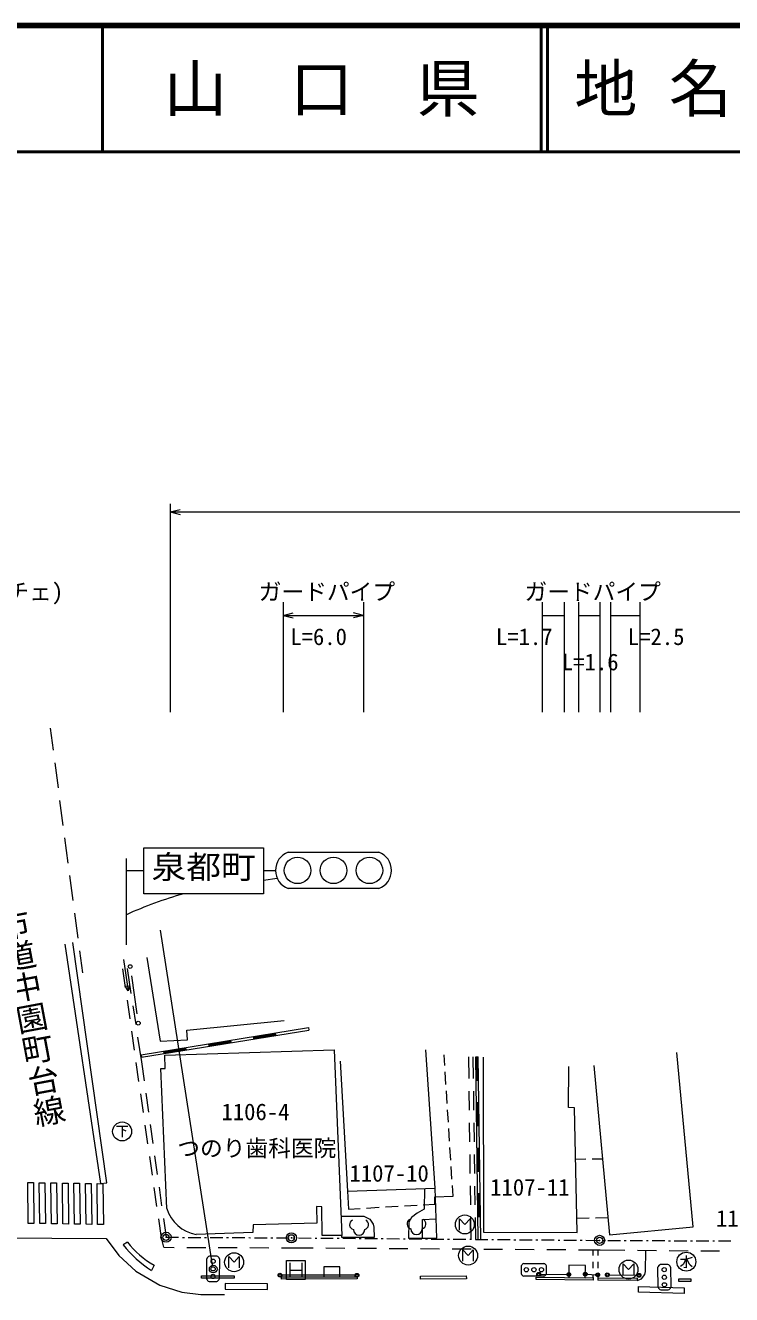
# Model space of a CAD drawing. Units: millimetres, scale not verified. Extents: x 40000 to 680000, y 20000 to 380000.
# Drawn here: x 326903 to 382846, y 279555 to 380000 of the extents above; entities that cross this region are included whole.
import ezdxf
from ezdxf.enums import TextEntityAlignment as Align

# ---------------------------------------------------------------- set-up
doc = ezdxf.new("R2010")
doc.units = ezdxf.units.MM
doc.header["$LTSCALE"] = 1000
doc.header["$PDMODE"] = 32
doc.header["$PDSIZE"] = 500
for name, color, linetype, lineweight in [('M-BGD', 7, 'Continuous', 13), ('M-BGD-EXST', 7, 'Continuous', 13), ('M-BMK-OTRS', 5, 'Continuous', 13), ('M-BMK-ROW', 30, 'Continuous', 13), ('M-STR-HTXT', 7, 'Continuous', 13), ('M-STR-STRC', 7, 'Continuous', 13), ('M-TTL', 2, 'Continuous', 140), ('M-TTL-LINE', 7, 'Continuous', 50)]:
    doc.layers.add(name, color=color, linetype=linetype, lineweight=lineweight)
doc.layers.add('M-BMK-HTXT', color=7, linetype='Continuous')
doc.layers.add('M-TTL-TXT', color=7, linetype='Continuous')
doc.styles.add('@ＭＳ ゴシック', font='')
doc.styles.add('ＭＳ ゴシック', font='')
doc.styles.get('@ＭＳ ゴシック').set_extended_font_data('@MS Gothic')
doc.styles.get('ＭＳ ゴシック').set_extended_font_data('MS Gothic')

msp = doc.modelspace()

# ---------------------------------------------------------------- linework, layer by layer
at = {"layer": 'M-BGD'}
for p, q in [((328863, 324375), (329094, 322634)), ((329226, 321643), (329489, 319660)), ((329620, 318669), (329884, 316686)), ((330015, 315695), (330278, 313712)), ((330410, 312721), (330673, 310738)), ((330804, 309747), (331067, 307764)), ((331199, 306773), (331430, 305032)), ((334687, 306082), (335036, 303607)), ((334959, 305366), (335263, 303395)), ((334838, 303857), (334624, 305342)), ((335313, 304773), (335743, 301778)), ((334798, 303952), (335169, 304004)), ((335036, 303607), (334798, 303952)), ((335169, 304004), (335036, 303607)), ((335193, 301382), (334980, 302867)), ((335415, 302407), (335644, 300925)), ((335548, 298907), (335335, 300392)), ((336067, 298542), (349319, 300686)), ((336099, 298344), (349351, 300489)), ((349319, 300686), (349351, 300489)), ((335796, 299936), (336100, 297965)), ((341397, 299404), (341429, 299207)), ((341404, 299365), (343181, 299652)), ((341410, 299325), (343187, 299613)), ((341416, 299286), (343193, 299573)), ((341423, 299246), (343200, 299534)), ((343206, 299494), (343174, 299692)), ((344951, 299979), (344983, 299782)), ((344957, 299940), (346734, 300227)), ((344964, 299900), (346741, 300188)), ((344970, 299861), (346747, 300148)), ((344977, 299821), (346754, 300109)), ((346760, 300069), (346728, 300267)), ((336067, 298542), (336099, 298344)), ((337844, 298829), (337876, 298632)), ((337850, 298790), (339627, 299077)), ((337856, 298750), (339633, 299038)), ((337863, 298711), (339640, 298998)), ((337869, 298671), (339646, 298959)), ((339652, 298919), (339620, 299117)), ((360121, 297682), (360067, 298541)), ((361996, 298374), (362018, 296652)), ((362356, 298371), (362379, 296649)), ((362578, 298369), (362778, 298372)), ((362768, 283926), (362578, 298369)), ((362778, 298327), (362578, 298325)), ((362642, 296525), (362618, 298325)), ((362682, 296526), (362658, 298326)), ((362722, 296527), (362698, 298326)), ((362762, 296527), (362738, 298327)), ((362968, 283929), (362778, 298372)), ((335903, 296433), (335690, 297917)), ((336100, 297965), (336309, 296477)), ((360216, 296185), (360153, 297183)), ((362602, 296525), (362802, 296528)), ((336258, 293958), (336045, 295443)), ((336448, 295487), (336656, 294001)), ((360311, 294688), (360248, 295686)), ((362032, 295652), (362051, 294152)), ((362392, 295649), (362412, 294149)), ((362826, 294728), (362626, 294725)), ((362690, 292926), (362666, 294726)), ((362729, 292926), (362706, 294726)), ((362769, 292927), (362746, 294727)), ((362809, 292927), (362786, 294727)), ((360407, 293191), (360343, 294189)), ((336613, 291483), (336400, 292968)), ((336795, 293011), (337004, 291525)), ((360502, 291695), (360438, 292692)), ((362065, 293152), (362084, 291652)), ((362425, 293149), (362445, 291649)), ((362650, 292925), (362849, 292928)), ((336969, 289009), (336755, 290494)), ((337143, 290535), (337351, 289050)), ((360597, 290198), (360533, 291196)), ((362097, 290652), (362117, 289152)), ((362458, 290649), (362478, 289149)), ((362873, 291128), (362673, 291125)), ((362737, 289326), (362713, 291126)), ((362777, 289327), (362753, 291126)), ((362817, 289327), (362793, 291127)), ((362857, 289328), (362833, 291128)), ((370483, 290284), (371297, 290288)), ((371797, 290290), (372611, 290293)), ((360692, 288701), (360628, 289699)), ((362697, 289326), (362897, 289328)), ((337324, 286534), (337111, 288019)), ((337490, 288059), (337699, 286574)), ((352411, 287732), (352511, 286325)), ((359345, 287291), (360778, 287343)), ((359345, 286720), (359345, 287291)), ((360778, 287343), (360724, 288202)), ((362130, 288152), (362150, 286653)), ((362491, 288150), (362511, 286650)), ((362921, 287528), (362721, 287526)), ((362784, 285726), (362761, 287526)), ((362824, 285727), (362801, 287527)), ((362864, 285727), (362841, 287527)), ((362904, 285728), (362881, 287528)), ((352511, 286325), (353432, 286378)), ((353931, 286407), (354930, 286465)), ((355429, 286493), (356427, 286551)), ((356926, 286580), (357925, 286638)), ((358424, 286666), (359345, 286720)), ((337679, 284058), (337466, 285544)), ((337838, 285584), (338046, 284095)), ((362163, 285653), (362186, 283931)), ((362524, 285650), (362546, 283928)), ((362744, 285726), (362944, 285729)), ((370585, 285610), (371563, 285626)), ((372063, 285634), (373042, 285651)), ((334988, 283699), (334655, 283490)), ((337880, 283297), (337679, 284058)), ((337880, 283297), (338685, 283294)), ((339685, 283291), (341185, 283286)), ((342185, 283283), (343685, 283278)), ((344685, 283275), (346185, 283270)), ((347185, 283267), (347990, 283264)), ((347990, 283264), (349708, 283253)), ((362768, 283926), (362968, 283929)), ((341264, 280798), (341278, 282398)), ((342080, 282591), (341480, 282596)), ((342278, 282389), (342264, 280789)), ((350708, 283246), (352208, 283236)), ((353208, 283229), (354708, 283219)), ((355708, 283212), (357208, 283201)), ((358208, 283195), (359708, 283184)), ((360708, 283178), (362208, 283167)), ((363208, 283160), (364708, 283150)), ((365708, 283143), (367208, 283133)), ((368208, 283126), (369708, 283116)), ((370708, 283109), (372426, 283097)), ((371854, 283101), (371856, 282653)), ((372249, 283099), (372247, 282649)), ((372426, 283097), (374397, 283079)), ((375397, 283069), (376897, 283055)), ((377897, 283045), (379397, 283031)), ((380397, 283022), (381897, 283007)), ((337094, 281879), (336891, 281464)), ((347577, 280750), (347577, 282250)), ((347577, 282250), (349077, 282250)), ((347858, 282063), (347858, 280938)), ((347858, 281500), (348795, 281500)), ((348795, 282063), (348795, 280938)), ((349077, 282250), (349077, 280750)), ((366184, 281823), (366184, 281223)), ((366384, 282023), (367984, 282023)), ((368184, 281223), (368184, 281823)), ((371859, 282153), (371861, 281653)), ((372245, 282149), (372243, 281649)), ((377023, 280125), (377002, 281725)), ((377799, 281935), (377199, 281927)), ((378002, 281738), (378023, 280138)), ((341462, 280596), (342062, 280591)), ((353016, 281082), (347220, 281095)), ((349077, 280750), (347577, 280750)), ((367984, 281023), (366384, 281023)), ((367373, 280923), (371864, 280880)), ((367713, 281162), (369806, 281148)), ((371405, 281169), (372091, 281126)), ((371863, 281153), (371865, 280704)), ((372241, 281149), (372239, 280700)), ((373150, 281115), (375358, 281087)), ((377225, 279927), (377825, 279935))]:
    msp.add_line(p, q, dxfattribs=at)
for points in [[(330033, 307294), (332846, 288338), (333347, 288412), (330655, 307418)], [(336532, 306228), (337571, 299612), (339738, 299730), (339690, 300485), (347410, 301253)], [(338103, 286380), (337637, 297448), (337970, 297442), (337942, 298515), (351372, 298936), (351974, 284241), (350405, 284231), (350374, 286505), (349969, 286536), (349990, 285217), (344958, 285072), (344927, 284470), (340440, 284323)], [(351825, 298031), (352411, 287732), (359359, 287981), (358619, 298918)], [(363152, 298334), (363193, 284484), (370609, 284471), (370395, 294348), (369918, 294359), (369938, 297599)], [(371925, 297681), (373167, 284299), (379793, 284912), (378516, 298708)], [(358526, 287952), (358485, 286316), (357938, 286005), (357488, 285645), (357280, 285299), (357250, 284022), (359492, 284012), (359359, 287981)], [(351912, 285758), (353711, 285773), (354191, 285518), (354441, 285139), (354517, 284884), (354520, 284078), (351979, 284075), (351974, 284241)], [(358353, 284017), (358350, 285501), (359440, 285552)], [(375353, 280671), (375707, 280816), (375967, 281159), (376029, 281388), (376051, 283063)], [(371865, 280704), (367371, 280746), (367373, 280923)], [(372239, 280877), (375354, 280847), (375353, 280671), (372239, 280700)]]:
    msp.add_lwpolyline(points, dxfattribs=at)
for points in [[(350549, 280956), (351806, 280958), (351805, 281750), (350548, 281748)], [(369954, 280898), (371252, 280886), (371261, 281866), (369963, 281878)], [(340866, 281051), (343437, 281046), (343437, 280852), (340866, 280857)], [(347184, 280950), (353187, 280960), (353187, 280794), (347185, 280784)], [(358206, 281007), (361831, 281038), (361833, 280810), (358208, 280779)], [(378670, 280817), (379605, 280806), (379602, 280588), (378668, 280599)]]:
    msp.add_lwpolyline(points, close=True, dxfattribs=at)
for centre, radius in [((335206, 305516), 150), ((335850, 301036), 150), ((341776, 282194), 167), ((341782, 281576), 305), ((341771, 281594), 167), ((366584, 281523), 167), ((367184, 281523), 167), ((367563, 281163), 150), ((367563, 281163), 120), ((367563, 281163), 100), ((367784, 281523), 167), ((369956, 281147), 150), ((369956, 281147), 120), ((369956, 281147), 100), ((371255, 281179), 150), ((371255, 281179), 120), ((371255, 281179), 100), ((372240, 281116), 150), ((373000, 281117), 150), ((377504, 281531), 167), ((341766, 280994), 167), ((347070, 281095), 150), ((347070, 281095), 120), ((347070, 281095), 100), ((353166, 281082), 150), ((353166, 281082), 120), ((353166, 281082), 100), ((372240, 281116), 120), ((372240, 281116), 100), ((373000, 281117), 120), ((373000, 281117), 100), ((375508, 281086), 150), ((375508, 281086), 120), ((375508, 281086), 100), ((377512, 280931), 167), ((377520, 280331), 167)]:
    msp.add_circle(centre, radius, dxfattribs=at)
for centre, radius, start, end in [((340918, 287223), 2939, 196.67183, 260.63261), ((352986, 285091), 402, 116.08703, 255.33416), ((353683, 285091), 402, 284.66584, 63.91297), ((357535, 285148), 402, 116.08703, 255.33416), ((358232, 285148), 402, 284.66584, 63.91297), ((353334, 284702), 450, 180, 0), ((357883, 284759), 450, 180, 0), ((341979, 289326), 9365, 218.54827, 237.09299), ((340886, 288398), 7541, 218.54621, 239.81491), ((341572, 282301), 310, 107.32122, 161.68235), ((341988, 282303), 302, 16.62739, 72.37618), ((366473, 281734), 302, 107.1256, 162.8744), ((367880, 281720), 320, 18.79658, 71.20342), ((377298, 281634), 310, 108.56752, 162.92864), ((377714, 281645), 302, 17.87369, 73.62248), ((341566, 280897), 318, 198.07202, 250.93156), ((341962, 280895), 320, 288.29837, 340.70521), ((366478, 281318), 310, 197.81944, 252.18056), ((367882, 281324), 318, 288.57023, 341.42977), ((377323, 280230), 318, 199.31831, 252.17785), ((377718, 280237), 320, 289.54466, 341.9515)]:
    msp.add_arc(centre, radius, start, end, dxfattribs=at)
at = {"layer": 'M-BGD-EXST'}
for p, q in [((334118, 292881), (335018, 292881)), ((334568, 292881), (334568, 292018)), ((334568, 292656), (334868, 292506)), ((361301, 284657), (361301, 285557)), ((361301, 285557), (361714, 285107)), ((361714, 285107), (362126, 285557)), ((362126, 285557), (362126, 284657)), ((343024, 281666), (343024, 282566)), ((343024, 282566), (343436, 282116)), ((343436, 282116), (343849, 282566)), ((343849, 282566), (343849, 281666)), ((361561, 282195), (361561, 283095)), ((361561, 283095), (361974, 282645)), ((361974, 282645), (362386, 283095)), ((362386, 283095), (362386, 282195)), ((378807, 282349), (379182, 282349)), ((379182, 282349), (379107, 282124)), ((379257, 282649), (379257, 281674)), ((379707, 282499), (379295, 282349)), ((379295, 282349), (379445, 282012)), ((374264, 281089), (374264, 281989)), ((374264, 281989), (374677, 281539)), ((374677, 281539), (375089, 281989)), ((375089, 281989), (375089, 281089)), ((378995, 281937), (378807, 281787)), ((379107, 282124), (378995, 281937)), ((379257, 281674), (379070, 281712)), ((379445, 282012), (379557, 281899)), ((379557, 281899), (379707, 281787))]:
    msp.add_line(p, q, dxfattribs=at)
for centre in [(334568, 292468), (361714, 285107), (361974, 282645), (343436, 282116), (374677, 281539), (379257, 282162)]:
    msp.add_circle(centre, 750, dxfattribs=at)
at = {"layer": 'M-BMK-OTRS'}
msp.add_lwpolyline([(333316, 283995), (334298, 282639), (335653, 281412), (337548, 280298), (339284, 279757), (340811, 279555), (342680, 279564)], dxfattribs=at)
at = {"layer": 'M-BMK-ROW'}
for p, q in [((338046, 284095), (339046, 284090)), ((339346, 284088), (339496, 284088)), ((339796, 284086), (340796, 284081)), ((341096, 284080), (341246, 284079)), ((341546, 284077), (342546, 284072)), ((342846, 284071), (342996, 284070)), ((343296, 284069), (344296, 284064)), ((344596, 284062), (344746, 284061)), ((345046, 284060), (346046, 284055)), ((346346, 284053), (346496, 284053)), ((346796, 284051), (347796, 284046)), ((348096, 284044), (348246, 284043)), ((348546, 284040), (349546, 284032)), ((349846, 284030), (349996, 284029)), ((350296, 284026), (351296, 284018)), ((351596, 284016), (351746, 284015)), ((352046, 284012), (353046, 284004)), ((353346, 284002), (353496, 284001)), ((353796, 283998), (354796, 283990)), ((355096, 283988), (355246, 283987)), ((355546, 283984), (356546, 283976)), ((356846, 283974), (356996, 283972)), ((357296, 283970), (358296, 283962)), ((358596, 283960), (358746, 283958)), ((359046, 283956), (360046, 283948)), ((360346, 283946), (360496, 283944)), ((360796, 283942), (361796, 283934)), ((362096, 283931), (362246, 283930)), ((362546, 283928), (363546, 283920)), ((363846, 283917), (363996, 283916)), ((364296, 283914), (365296, 283906)), ((365596, 283903), (365746, 283902)), ((366046, 283900), (367046, 283892)), ((367346, 283889), (367496, 283888)), ((367796, 283886), (368796, 283878)), ((369096, 283875), (369246, 283874)), ((369546, 283872), (370546, 283863)), ((370846, 283861), (370996, 283860)), ((371296, 283857), (372296, 283849)), ((372596, 283848), (372746, 283847)), ((373046, 283846), (374046, 283841)), ((374346, 283840), (374496, 283839)), ((374796, 283838), (375796, 283833)), ((376096, 283832), (376246, 283831)), ((376546, 283829), (377546, 283825)), ((377846, 283824), (377996, 283823)), ((378295, 283821), (379295, 283817)), ((379595, 283815), (379745, 283815)), ((380045, 283813), (381045, 283809)), ((381345, 283807), (381495, 283807)), ((381795, 283805), (382795, 283801))]:
    msp.add_line(p, q, dxfattribs=at)
for centre in [(338046, 284095), (347972, 284045), (372391, 283849)]:
    msp.add_circle(centre, 400, dxfattribs=at)
for p in [(338046, 284095), (347972, 284045), (372391, 283849)]:
    msp.add_point(p, dxfattribs=at)
at = {"layer": 'M-STR-HTXT'}
for p, q in [((338363, 342125), (338363, 325642)), ((338363, 341497), (339163, 341697)), ((338363, 341497), (554982, 341497)), ((338363, 341497), (339163, 341297)), ((347319, 334354), (347319, 325642)), ((347319, 333303), (348119, 333503)), ((353698, 333303), (352898, 333503)), ((353698, 334354), (353698, 325642)), ((367833, 334354), (367833, 325642)), ((369568, 334354), (369568, 325642)), ((370725, 334354), (370725, 325642)), ((372407, 334354), (372407, 325642)), ((373249, 334354), (373249, 325642)), ((375562, 334354), (375562, 325642)), ((347319, 333303), (353698, 333303)), ((347319, 333303), (348119, 333103)), ((353698, 333303), (352898, 333103)), ((367833, 333303), (369568, 333303)), ((370725, 333303), (372407, 333303)), ((373249, 333303), (375562, 333303)), ((341731, 281877), (337615, 308393))]:
    msp.add_line(p, q, dxfattribs=at)
at = {"layer": 'M-STR-STRC'}
for p, q in [((336275, 311276), (336275, 314916)), ((336275, 314916), (345770, 314916)), ((345770, 314916), (345770, 311276)), ((347718, 314565), (354902, 314565)), ((334902, 307247), (334902, 314065)), ((336275, 313096), (334902, 313096)), ((346718, 313096), (345770, 313096)), ((346859, 312486), (345770, 312330)), ((354902, 311693), (347718, 311693)), ((345770, 311276), (336275, 311276)), ((323505, 284051), (333316, 283995))]:
    msp.add_line(p, q, dxfattribs=at)
for points in [[(327539, 288418), (327587, 285184), (327137, 285191), (327089, 288425)], [(328454, 288404), (328502, 285170), (328052, 285177), (328004, 288411)], [(329370, 288391), (329418, 285156), (328968, 285163), (328919, 288397)], [(330285, 288377), (330333, 285142), (329883, 285149), (329835, 288383)], [(331200, 288363), (331248, 285128), (330798, 285135), (330750, 288370)], [(332116, 288349), (332164, 285114), (331714, 285121), (331666, 288356)], [(333031, 288335), (333079, 285100), (332629, 285107), (332581, 288342)], [(342738, 279982), (346090, 279958), (346088, 280408), (342736, 280432)], [(375479, 280201), (379098, 280094), (379095, 279644), (375476, 279751)]]:
    msp.add_lwpolyline(points, close=True, dxfattribs=at)
for centre in [(348464, 313129), (351310, 313129), (354156, 313129)]:
    msp.add_circle(centre, 1050, dxfattribs=at)
for centre, radius, start, end in [((348249, 313129), 1532, 110.30547, 249.69453), ((354371, 313129), 1532, 290.30547, 69.69453), ((347559, 282060), 30323, 105.52986, 114.67264)]:
    msp.add_arc(centre, radius, start, end, dxfattribs=at)
at = {"layer": 'M-TTL'}
msp.add_line((680000, 380000), (40000, 380000), dxfattribs=at)
at = {"layer": 'M-TTL-LINE'}
for p, q in [((333000, 380000), (333000, 370000)), ((367750, 380000), (367750, 370000)), ((368250, 380000), (368250, 370000)), ((40000, 370000), (680000, 370000))]:
    msp.add_line(p, q, dxfattribs=at)

# ---------------------------------------------------------------- texts
at = {"layer": 'M-BGD', "style": 'ＭＳ ゴシック'}
msp.add_text('つのり歯科医院', height=1320, dxfattribs=at).set_placement((345237, 291148), align=Align.MIDDLE_CENTER)
at = {"layer": 'M-BMK-HTXT', "style": '@ＭＳ ゴシック'}
msp.add_text('市道中園町台線', height=1833, rotation=280.606, dxfattribs=at).set_placement((325941, 301186), align=Align.BOTTOM_CENTER)
at = {"layer": 'M-BMK-HTXT', "style": 'ＭＳ ゴシック'}
for s, p in [('1106-4', (345129, 292964)), ('1107-10', (355717, 288099)), ('1107-11', (366862, 286998)), ('1108-1', (384303, 284532))]:
    msp.add_text(s, height=1320, dxfattribs=at).set_placement(p, align=Align.BOTTOM_CENTER)
at = {"layer": 'M-STR-HTXT', "style": 'ＭＳ ゴシック'}
for s, p in [('ガードパイプ(チェ)', (321801, 334124)), ('ガードパイプ', (350789, 334124)), ('ガードパイプ', (371838, 334124)), ('L=6.0', (350130, 330566)), ('L=1.7', (366420, 330566)), ('L=2.5', (376866, 330566)), ('L=1.6', (371643, 328567))]:
    msp.add_text(s, height=1320, dxfattribs=at).set_placement(p, align=Align.BOTTOM_CENTER)
at = {"layer": 'M-STR-STRC', "style": 'ＭＳ ゴシック', "width": 1.1}
msp.add_text('泉都町', height=1833, dxfattribs=at).set_placement((341024, 311930), align=Align.BOTTOM_CENTER)
at = {"layer": 'M-TTL-TXT', "style": 'ＭＳ ゴシック'}
msp.add_text('山\u3000口\u3000県', height=3666, dxfattribs=at).set_placement((350375, 375000), align=Align.MIDDLE_CENTER)
msp.add_text('地 名', height=3666, dxfattribs=at).set_placement((370380, 375000), align=Align.MIDDLE_LEFT)

doc.saveas('drawing.dxf')
